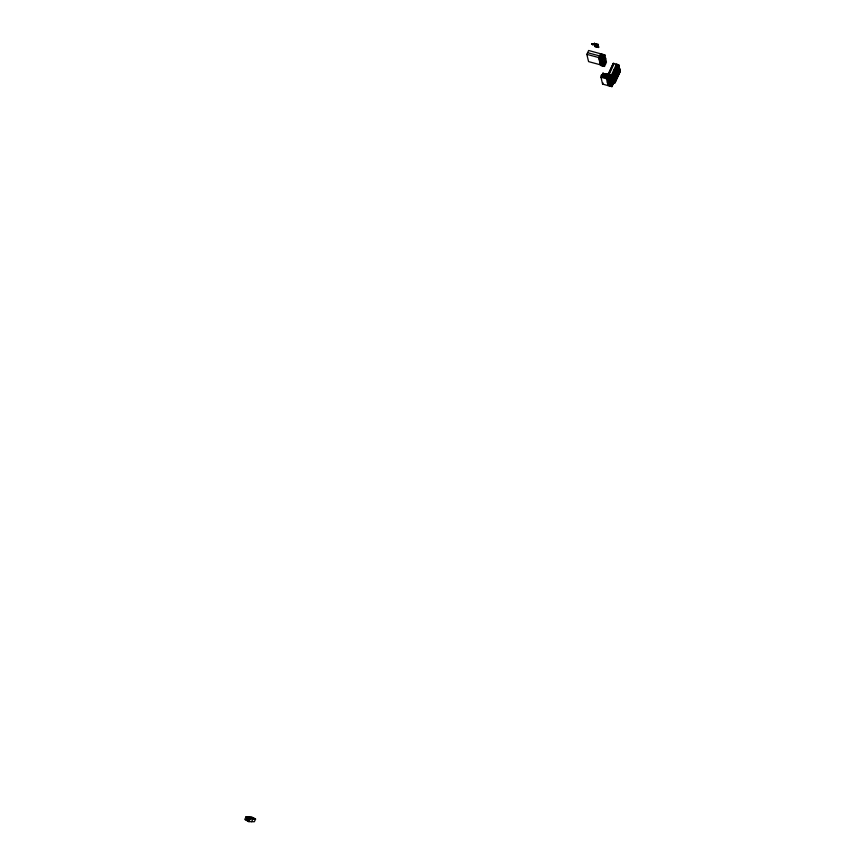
<?xml version="1.0" encoding="UTF-8"?>
<svg xmlns="http://www.w3.org/2000/svg" width="865" height="865" viewBox="0 0 865 865"><rect width="100%" height="100%" fill="white"/><g stroke="black" fill="none" stroke-linecap="round" stroke-linejoin="round"><path stroke-width="1.3" d="M607.133 75.439L606.073 75.298L606.776 74.401M607.771 75.482L606.279 74.758L606.419 75.363L607.511 74.606M605.943 74.974L607.544 75.46M607.933 74.412L608.517 73.417M607.576 75.482L613.263 63.307L617.697 64.497L618.28 68.584M607.295 76.552L613.49 63.372M608.96 74.823L614.161 63.545M609.728 75.028L607.825 79.137L609.349 85.959L609.587 85.451L610.636 86.316L609.133 79.493L611.025 75.385L609.49 75.536L610.549 76.412L609.014 76.563L610.074 77.439L608.538 77.591L609.598 78.466L608.063 78.629L609.133 79.493M611.263 75.439L616.464 64.161M608.571 82.499L608.809 81.98L609.868 82.845M608.603 82.629L608.841 82.121L609.901 82.986M603.11 74.412C606.041 74.195 599.78 73.384 600.991 77.277L602.57 84.1L611.933 86.662L610.43 79.85L617.588 64.464M613.858 82.597L612.485 75.774L617.697 64.497M613.004 75.363L614.258 82.705L612.604 75.266L608.646 74.185M617.491 65.643L617.967 67.957M615.556 71.135L615.253 70.498L616.767 76.866M612.517 82.229L615.047 82.921L620.205 71.719L618.832 65.048L613.631 76.325M613.447 76.628L618.832 65.048M613.534 77.007L618.637 65.286M613.599 77.309L618.994 65.805M613.058 79.104L611.198 83.343L607.284 82.143M619.059 66.108L613.955 77.818M613.772 78.12L618.875 66.41M619.145 66.551L614.107 78.564M613.847 78.488L619.21 66.865M619.286 67.232L614.193 78.931M619.362 67.611L614.269 79.299M619.254 68.292L614.172 79.969L619.329 68.67M614.582 80.78L619.61 68.8M614.323 80.705L619.664 69.114M614.409 81.072L619.74 69.481M611.933 86.662L614.085 82.121M619.567 69.784L614.474 81.375M619.837 69.924L614.82 81.883M619.643 70.162L614.81 81.818M614.723 82.543L620.054 70.973M248.882 821.663L250.136 818.96L255.586 819.079L254.342 821.75L248.882 821.663L244.795 819.458L246.049 816.765L251.531 816.906L255.586 819.079M600.851 53.857L598.829 58.204L600.472 65.383L604.462 66.454L602.862 59.285L604.873 54.938L588.643 50.484L586.827 54.365L588.589 61.62L600.624 64.864L598.969 57.62L600.775 53.717M602.321 62.496L602.808 61.437M251.629 821.707L252.872 819.025L248.806 816.841M605.662 58.517L603.673 62.929L599.64 61.772M602.191 54.225L600.169 58.571L601.802 65.74L602.04 65.21L603.132 66.097L603.619 65.048M604.462 66.454L606.462 62.139L604.873 54.938M608.117 74.466L602.818 73.33L607.944 74.725M604.235 74.195L602.57 74.379L604.181 74.531M602.57 74.379L603.121 74.076M605.987 74.974L607.338 75.104M602.57 84.1L603.067 83.018M597.996 44.439C586.611 41.174 605.965 47.251 594.482 44.147C595.52 45.142 602.916 46.937 594.666 44.558M598.083 44.818L594.331 43.477M598.234 45.488L594.666 44.299M598.375 46.148L594.655 45.164L598.45 46.461M598.526 46.829L594.828 45.25M598.623 47.489L594.969 46.515L598.623 47.489L598.104 44.223M246.157 820.193L247.412 817.501L252.883 817.63M248.774 818.236L247.52 820.928L246.471 819.523L248.147 819.577L247.098 818.171L254.234 818.355M603.132 66.097L601.51 58.928L603.532 54.581L601.943 54.744L603.046 55.641L601.456 55.803L602.548 56.701M601.229 61.61L600.98 62.129L602.332 62.561M592.374 44.396C594.752 44.093 588.914 43.455 593.185 44.775C590.006 44.137 593.012 43.153 593.185 44.775M592.06 43.985L591.617 44.353L592.028 43.953M592.417 44.007L593.271 44.461M594.406 43.845L594.428 43.25M594.915 45.618L598.645 46.894L594.979 45.921M602.494 74.033L608.03 75.536M607.003 75.428L607.727 75.482M602.494 56.809L600.905 56.982L602.008 57.869L600.418 58.041L601.51 58.928M587.605 52.711L603.889 57.058L605.489 64.237M599.813 56.095L603.846 57.166L605.435 64.356M586.827 54.365L598.969 57.62M598.829 58.204L602.862 59.285M618.659 65.351L613.307 78.293M615.966 65.243L617.091 65.545L617.805 69.005M615.75 65.729L616.864 66.032L617.351 68.335M619.102 67.546L614.085 79.602L619.448 68.054M619.762 69.557L618.572 64.972M619.989 70.671L614.907 82.251M619.87 71.276L614.712 82.478M613.728 70.097L614.853 70.4L615.512 73.287M620.205 71.719L619.805 70.973L614.788 82.845L613.512 75.569M613.501 70.584L614.626 70.887L615.361 74.325M608.43 74.671L612.485 75.774M601.997 75.114L607.522 76.617M607.479 76.725L611.382 77.796L612.874 84.629L611.577 84.273M601.499 76.196L607.025 77.699M600.991 77.277L610.43 79.85M610.82 80.802L612.117 81.159M246.049 816.765L250.136 818.96M591.66 43.639L591.768 44.374M594.482 44.147L594.969 46.515M602.948 73.06L603.467 75.342M602.829 73.817L602.797 74.401M603.932 74.163L603.986 74.758M608.063 85.603L606.527 78.78L613.523 63.502M607.554 75.125L607.435 75.698M612.334 75.731L613.815 82.586M615.761 70.703L616.961 76.444"/></g></svg>
